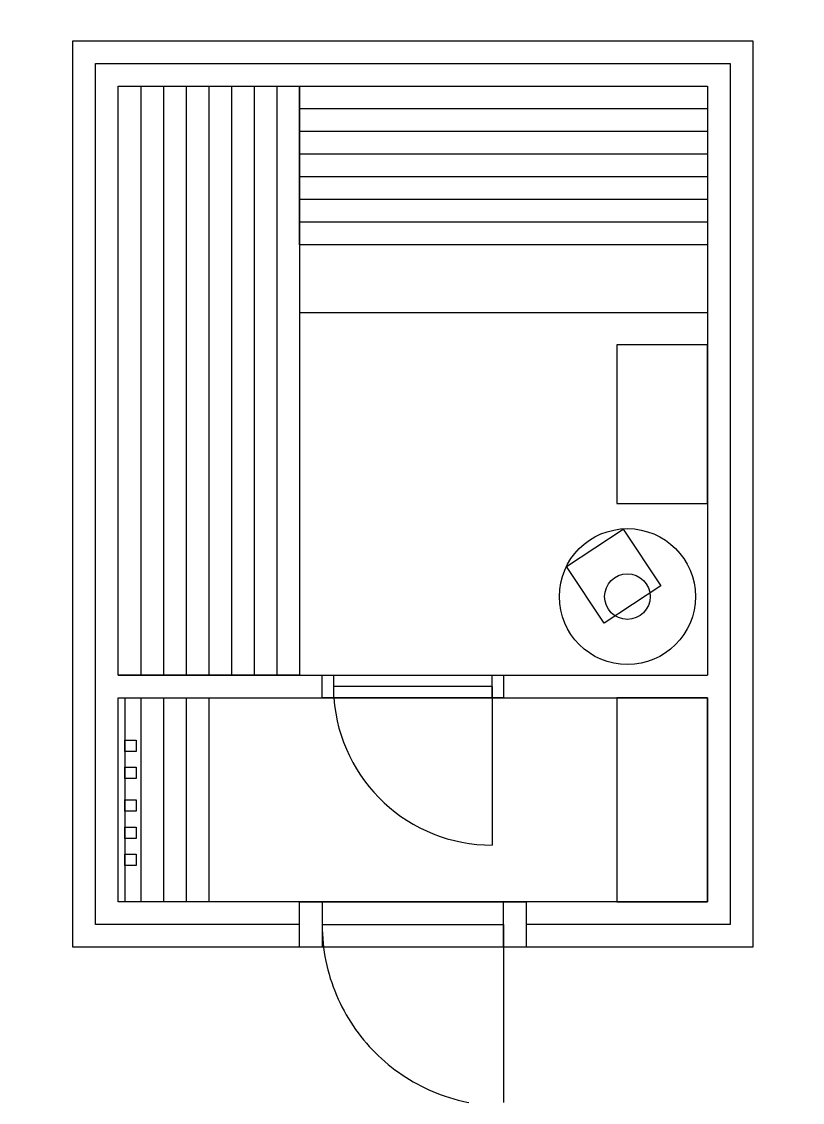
# Paper-space layout 'Лист2' of a CAD drawing. Header units: millimetres. Extents: x 20 to 180, y 28 to 249.
# The model-space entities are those that its viewports show. They can reach past a viewport. Long polylines and large blocks are cut down to what shows.
import ezdxf

# ---------------------------------------------------------------- set-up
doc = ezdxf.new("R2010")
doc.units = ezdxf.units.MM
for name, color, linetype, lineweight in [('двери', 5, 'Continuous', 25), ('мебель', 44, 'Continuous', 25), ('оборудование', 30, 'Continuous', 25), ('размер', 1, 'Continuous', 25), ('стены', 7, 'Continuous', 25)]:
    doc.layers.add(name, color=color, linetype=linetype, lineweight=lineweight)
doc.layers.get('размер').off()

msp = doc.modelspace()

# ---------------------------------------------------------------- linework, layer by layer
at = {"layer": 'двери'}
for p, q in [((1595.8, -2128.4), (2395.8, -2128.4)), ((2395.8, -2128.4), (2395.8, -2928.4))]:
    msp.add_line(p, q, dxfattribs=at)
for points in [[(1995.8, -1028.4), (2395.8, -1028.4), (2395.8, -1128.4), (1595.8, -1128.4), (1595.8, -1028.4), (2395.8, -1028.4)], [(1595.8, -1028.4), (1645.8, -1028.4), (1645.8, -1128.4), (1595.8, -1128.4), (1595.8, -1028.4)], [(2345.8, -1028.4), (2395.8, -1028.4), (2395.8, -1128.4), (2345.8, -1128.4), (2345.8, -1028.4)], [(2345.8, -1078.4), (1645.8, -1078.4)], [(2345.8, -1078.4), (2345.8, -1778.4)], [(1995.8, -2028.4), (2495.8, -2028.4), (2495.8, -2228.4), (1495.8, -2228.4), (1495.8, -2028.4), (2495.8, -2028.4)], [(1495.8, -2028.4), (1595.8, -2028.4), (1595.8, -2228.4), (1495.8, -2228.4), (1495.8, -2028.4)], [(2395.8, -2028.4), (2495.8, -2028.4), (2495.8, -2228.4), (2395.8, -2228.4), (2395.8, -2028.4)]]:
    msp.add_lwpolyline(points, dxfattribs=at)
for centre, radius, start in [((2345.8, -1078.4), 700, 184.096), ((2395.8, -2128.4), 800, 180)]:
    msp.add_arc(centre, radius, start, 270, dxfattribs=at)
at = {"layer": 'мебель'}
for p, q in [((795.8, 1571.6), (795.8, -1028.4)), ((795.8, 1571.6), (795.8, -1028.4)), ((895.8, 1571.6), (895.8, -1028.4)), ((995.8, 1571.6), (995.8, -1028.4)), ((995.8, 1571.6), (995.8, -1028.4)), ((995.8, 1571.6), (995.8, -1028.4)), ((1095.8, 1571.6), (1095.8, -1028.4)), ((1195.8, 1571.6), (1195.8, -1028.4)), ((1295.8, 1571.6), (1295.8, -1028.4)), ((1395.8, 1571.6), (1395.8, -1028.4)), ((3295.8, 1471.6), (1495.8, 1471.6)), ((3295.8, 1371.6), (1495.8, 1371.6)), ((3295.8, 1271.6), (1495.8, 1271.6)), ((3295.8, 1171.6), (1495.8, 1171.6)), ((3295.8, 1071.6), (1495.8, 1071.6)), ((3295.8, 971.6), (1495.8, 971.6)), ((3295.8, 571.6), (1495.8, 571.6)), ((795.8, -1128.4), (795.8, -2028.4)), ((895.8, -1128.4), (895.8, -2028.4)), ((995.8, -1128.4), (995.8, -2028.4))]:
    msp.add_line(p, q, dxfattribs=at)
for points in [[(695.8, 1571.6), (1495.8, 1571.6), (1495.8, -1028.4), (695.8, -1028.4), (695.8, 1571.6)], [(1495.8, 1571.6), (3295.8, 1571.6), (3295.8, 871.6), (1495.8, 871.6), (1495.8, 1571.6)], [(695.8, -1128.4), (1095.8, -1128.4), (1095.8, -2028.4), (695.8, -2028.4), (695.8, -1128.4)], [(695.8, -1128.4), (725.8, -1128.4), (725.8, -2028.4), (695.8, -2028.4), (695.8, -1128.4)], [(3295.8, -1128.4), (2895.8, -1128.4), (2895.8, -2028.4), (3295.8, -2028.4), (3295.8, -1128.4)], [(725.8, -1314.3), (775.8, -1314.3), (775.8, -1364.3), (725.8, -1364.3), (725.8, -1314.3)], [(725.8, -1434.3), (775.8, -1434.3), (775.8, -1484.3), (725.8, -1484.3), (725.8, -1434.3)], [(725.8, -1578.4), (775.8, -1578.4), (775.8, -1628.4), (725.8, -1628.4), (725.8, -1578.4)], [(725.8, -1578.4), (775.8, -1578.4), (775.8, -1628.4), (725.8, -1628.4), (725.8, -1578.4)], [(725.8, -1578.4), (775.8, -1578.4), (775.8, -1628.4), (725.8, -1628.4), (725.8, -1578.4)], [(725.8, -1698.4), (775.8, -1698.4), (775.8, -1748.4), (725.8, -1748.4), (725.8, -1698.4)], [(725.8, -1818.4), (775.8, -1818.4), (775.8, -1868.4), (725.8, -1868.4), (725.8, -1818.4)]]:
    msp.add_lwpolyline(points, dxfattribs=at)
at = {"layer": 'оборудование'}
for points in [[(3295.8, 430.3), (2895.8, 430.3), (2895.8, -269.7), (3295.8, -269.7), (3295.8, 430.3)], [(3089.8, -633.5), (2839.4, -798.8), (2674.1, -548.4), (2924.5, -383.1), (3089.8, -633.5)]]:
    msp.add_lwpolyline(points, dxfattribs=at)
for radius in [300, 100.5]:
    msp.add_circle((2942.4, -681.2), radius, dxfattribs=at)
at = {"layer": 'стены'}
for points in [[(495.8, 1771.6), (3495.8, 1771.6), (3495.8, -2228.4), (495.8, -2228.4), (495.8, 1771.6)], [(1495.8, -2128.4), (595.8, -2128.4), (595.8, 1671.6), (3395.8, 1671.6), (3395.8, -2128.4), (2495.8, -2128.4)], [(695.8, -1028.4), (695.8, 1571.6), (3295.8, 1571.6), (3295.8, -1028.4)], [(695.8, -1028.4), (3295.8, -1028.4)], [(695.8, -1128.4), (3295.8, -1128.4)], [(3295.8, -1128.4), (3295.8, -2028.4), (695.8, -2028.4), (695.8, -1128.4)]]:
    msp.add_lwpolyline(points, dxfattribs=at)

psp = doc.layouts.new('Лист2')

# ---------------------------------------------------------------- viewports
at = {"layer": 'размер'}
psp.add_viewport(center=(100, 138.5), size=(160, 221.6), view_center_point=(1992.2, -528.47), view_height=4770.369, dxfattribs=at)

doc.saveas('drawing.dxf')
